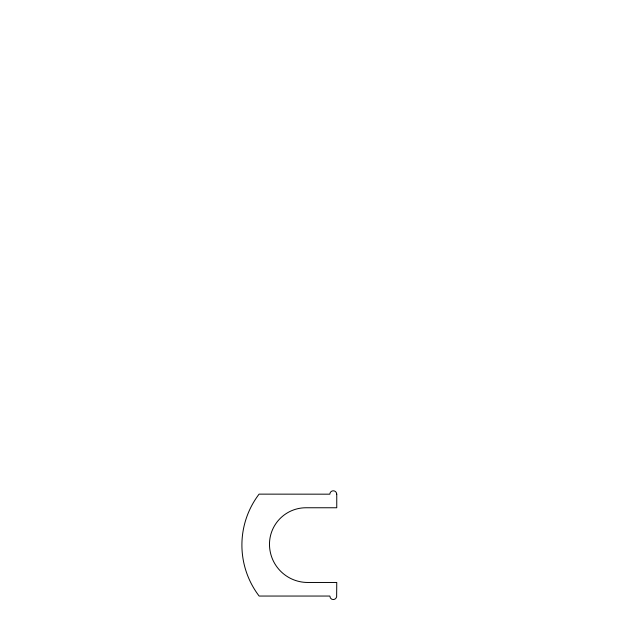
<?xml version="1.0" encoding="UTF-8"?>
<svg xmlns="http://www.w3.org/2000/svg" width="631" height="631" viewBox="0 0 631 631"><rect width="100%" height="100%" fill="white"/><g stroke="black" fill="none" stroke-linecap="round" stroke-linejoin="round"><path stroke-width="0.95" d="M336.757 494.176L336.757 507.758L305.98 507.758A36.495 36.495 0 0 0 269.484 544.253A38.215 38.215 0 0 0 307.699 582.468L336.757 582.468L336.638 596.934A3.431 3.431 0 0 1 329.863 596.05L259.136 596.05A84.073 84.073 0 0 1 259.081 494.136L329.855 494.176A3.423 3.423 0 0 1 333.302 490.8A3.423 3.423 0 0 1 336.725 494.176"/></g></svg>
